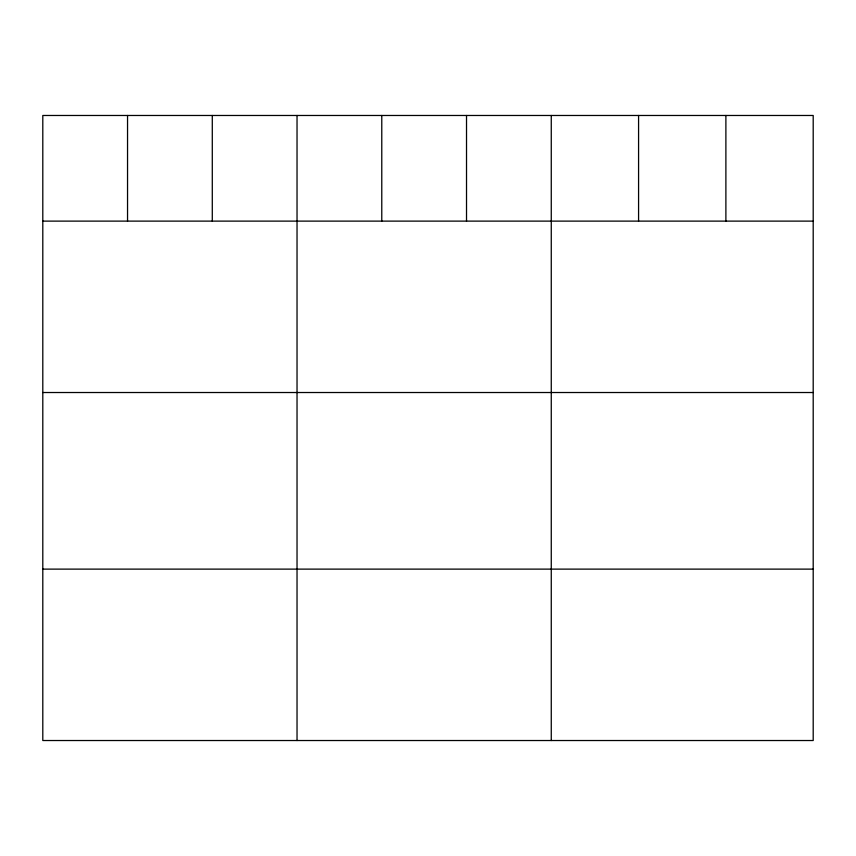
<?xml version="1.0" encoding="UTF-8"?>
<svg xmlns="http://www.w3.org/2000/svg" width="856" height="856" viewBox="0 0 856 856"><rect width="100%" height="100%" fill="white"/><g stroke="black" fill="none" stroke-linecap="round" stroke-linejoin="round"><path stroke-width="1.28" d="M813.2 221.116L813.2 740.526L42.8 740.526L42.8 115.474L813.2 115.474L813.2 221.116L42.8 221.116M42.8 392.519L813.2 392.519M42.8 569.122L813.2 569.122M725.888 115.474L725.888 221.116M638.576 115.474L638.576 221.116M551.264 115.474L551.264 740.526M466.52 115.474L466.52 221.116M381.776 115.474L381.776 221.116M297.032 115.474L297.032 740.526M212.288 115.474L212.288 221.116M127.544 115.474L127.544 221.116"/></g></svg>
